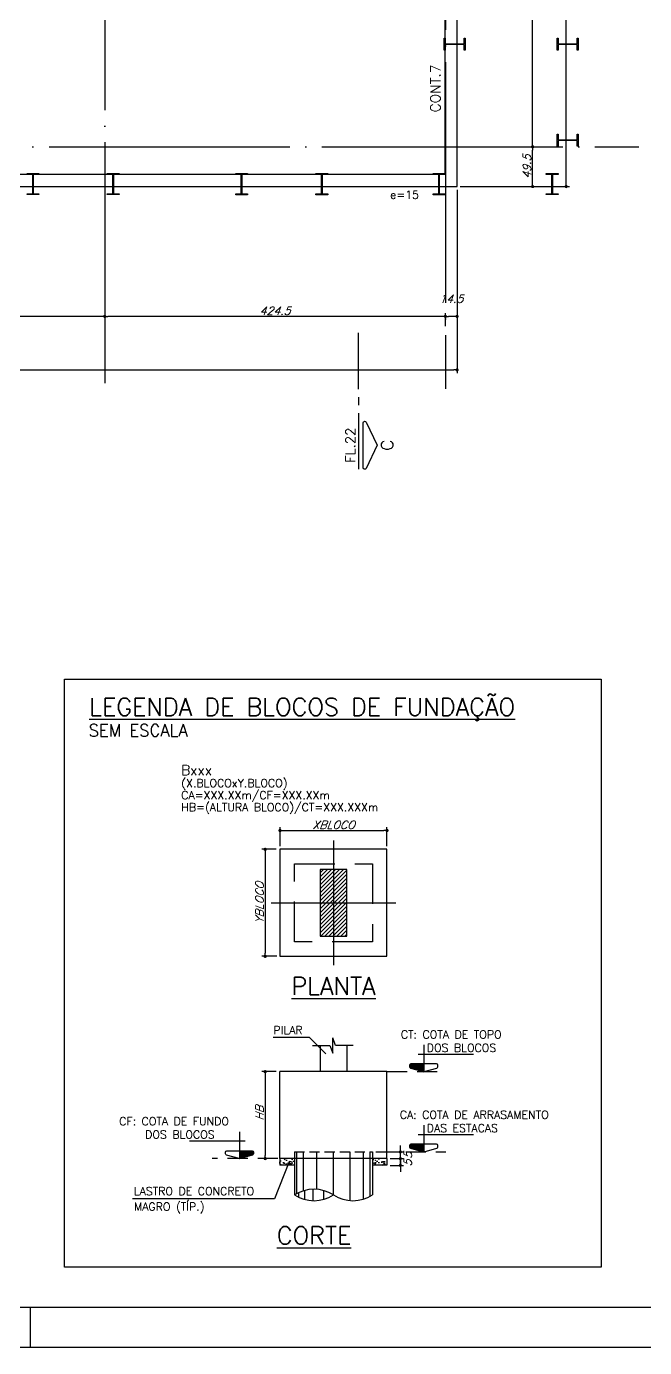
# Model space of a CAD drawing. Header units: millimetres. Extents: x -4137 to 5508, y -2380 to 3650.
# Drawn here: x 2728 to 3498, y -2380 to -735 of the extents above; entities that cross this region are included whole.
import ezdxf
from ezdxf.enums import TextEntityAlignment as Align

# ---------------------------------------------------------------- set-up
doc = ezdxf.new("R2010")
doc.units = ezdxf.units.MM
doc.header["$LTSCALE"] = 50
for name, pattern in [('ACAD_ISO04W100', [30, 24, -3, 0, -3]), ('DASHED', [0.75, 0.5, -0.25]), ('EIXO', [6.8, 6, -0.4, 0, -0.4])]:
    doc.linetypes.add(name, pattern=pattern)
for name, color, linetype in [('2', 170, 'Continuous'), ('F-AUX', 2, 'Continuous'), ('F-AUX-RED', 1, 'Continuous'), ('F-AUX-YELLOW', 2, 'Continuous'), ('F-BLOCOS', 3, 'Continuous'), ('F-BLOCOS-NOME', 3, 'Continuous'), ('F-CORTE-INDICAÇÃO', 4, 'Continuous'), ('F-COTAS', 106, 'Continuous'), ('F-EIXO', 12, 'EIXO'), ('F-HACHURA', 1, 'Continuous'), ('F-MARGEM', 1, 'Continuous'), ('F-PARC-DIM', 2, 'Continuous'), ('F-PARC-NOME', 4, 'Continuous'), ('F-PILARES-DIM', 172, 'Continuous'), ('F-PILARES-HACH', 174, 'Continuous'), ('F-PM_EST', 1, 'Continuous'), ('F-SOLIDO', 71, 'Continuous'), ('F-TEXTO', 6, 'Continuous'), ('F-TEXTO-GREEN', 3, 'Continuous'), ('F-TEXTO-YELLOW', 2, 'Continuous'), ('F-TUBULÕES', 4, 'Continuous'), ('F-VIGAS', 3, 'Continuous'), ('F-VISTA', 2, 'Continuous')]:
    doc.layers.add(name, color=color, linetype=linetype)
doc.layers.add('A-DETL-MBND', color=5, linetype='Continuous', lineweight=9)
doc.styles.add('CP-TEXT-INCL', font='simplex.shx', dxfattribs={"oblique": 20})
doc.styles.add('MCP', font='simplex.shx')
doc.styles.add('ROMANS', font='simplex.shx')
doc.dimstyles.new('CP-COTAS-50', dxfattribs={"dimscale": 0.8, "dimtxt": 12.5, "dimasz": 5, "dimexe": 5, "dimexo": 5, "dimgap": 2.5, "dimtad": 1, "dimdec": 1, "dimdsep": 46, "dimtxsty": 'CP-TEXT-INCL', "dimblk1": 'DOT', "dimblk2": 'DOT', "dimsah": 1, "dimcen": 9, "dimclrd": 256, "dimclre": 256, "dimclrt": 256, "dimadec": 0, "dimazin": 0, "dimtfac": 1, "dimtdec": 1, "dimtmove": 2, "dimatfit": 3, "dimldrblk": 'DOT', "dimfxl": 0, "dimtolj": 1, "dimarcsym": 0})
pattern_1 = [(50, (605.101, -161.667), (10.12137, -0.885505), [1.058333, -11.641667]), (355, (605.101, -161.667), (-1.957935, 10.614258), [0.846667, -9.313333]), (100.451, (605.944, -161.741), (8.163472, 9.728705), [0.899444, -9.89389]), (46.1842, (605.101, -158.845), (15.059947, -2.335685), [1.5875, -17.4625]), (96.6356, (606.356, -159.04), (13.189124, 13.745864), [1.34917, -14.84083]), (351.184, (605.101, -158.845), (13.189145, 13.74584), [1.27, -13.97]), (21, (606.512, -159.551), (8.423049, -5.681418), [1.058333, -11.641667]), (326, (606.512, -159.551), (3.433446, 10.232665), [0.846667, -9.313333]), (71.4514, (607.214, -160.024), (11.856472, 4.55127), [0.899444, -9.89389]), (37.5, (605.101, -161.6674), (0.171589, 4.697502), [0, -9.200444, 0, -9.454444, 0, -9.348611]), (7.5, (605.101, -161.6674), (3.7122035, 5.5655875), [0, -5.390444, 0, -8.988778, 0, -3.563056]), (327.5, (601.9542, -161.6674), (7.532811, -0.3182636), [0, -3.527778, 0, -11.006667, 0, -14.605]), (317.5, (600.543, -161.6674), (8.229399, 1.412583), [0, -4.586111, 0, -7.309556, 0, -10.371667])]

# ---------------------------------------------------------------- blocks, each defined once
blk = doc.blocks.new('A0-4L_900')
at = {"layer": 'F-MARGEM', "color": 2}
blk.add_line((137.4, 1), (137.4, 0), dxfattribs=at)
blk.add_lwpolyline([(0, 0), (0, 90), (192.9, 90), (192.9, 0)], close=True, dxfattribs=at)
at = {"layer": 'F-MARGEM', "color": 7}
blk.add_lwpolyline([(2.5, 89), (191.9, 89), (191.9, 1), (2.5, 1)], close=True, dxfattribs=at)
blk = doc.blocks.new('*U10')
at = {"layer": 'F-CORTE-INDICAÇÃO'}
for p, q in [((-100, 0), (-170, 0)), ((-80, 0), (-90, 0)), ((-70, 0), (0, 0))]:
    blk.add_line(p, q, dxfattribs=at)
blk.add_lwpolyline([(-112, 6, 0.802585), (-111.2, 9.8), (-140, 23.3), (-168.8, 9.8, 0.802585), (-168, 6)], format="xyb", close=True, dxfattribs=at)
at = {"layer": 'F-CORTE-INDICAÇÃO', "style": 'ROMANS'}
blk.add_attdef('CORTE', text='', height=15, dxfattribs=at).set_placement((-140, 35.8), align=Align.MIDDLE_CENTER)
at = {"layer": 'F-CORTE-INDICAÇÃO', "color": 2, "style": 'ROMANS'}
blk.add_attdef('FOLHA', text='', height=12, dxfattribs=at).set_placement((-140, -10), align=Align.MIDDLE_CENTER)
blk = doc.blocks.new('*U28')
at = {"layer": 'F-EIXO'}
blk.add_line((0, 0), (0, -3027.9), dxfattribs=at)
at = {"layer": 'F-TEXTO', "style": 'ROMANS'}
blk.add_attdef('EIXO', text='', height=17.5, rotation=360, dxfattribs=at).set_placement((0, 28.2), align=Align.MIDDLE_CENTER)
blk = doc.blocks.new('*U4')
at = {"layer": 'F-EIXO'}
blk.add_line((0, 0), (7197, 0), dxfattribs=at)
at = {"layer": 'F-TEXTO', "style": 'ROMANS'}
blk.add_attdef('EIXO', text='', height=17.5, dxfattribs=at).set_placement((-28.2072, 0), align=Align.MIDDLE_CENTER)
blk = doc.blocks.new('*U31')
at = {"layer": 'F-EIXO'}
blk.add_line((0, 0), (0, -3127.9), dxfattribs=at)
at = {"layer": 'F-TEXTO', "style": 'ROMANS'}
blk.add_attdef('EIXO', text='', height=17.5, rotation=360, dxfattribs=at).set_placement((0, 28.2), align=Align.MIDDLE_CENTER)
blk = doc.blocks.new('A$C10EB3C7A')
at = {"layer": 'F-EIXO', "linetype": 'Continuous'}
for name, p in [('*U31', (3250, 1941.4)), ('*U28', (2825.5, 1841.4)), ('*U4', (-3705.8, -885))]:
    blk.add_blockref(name, p, dxfattribs=at)
blk = doc.blocks.new('_DOT')
at = {"color": 0, "linetype": 'ByBlock'}
blk.add_line((-0.5, 0), (-1, 0), dxfattribs=at)
at = {"color": 0, "linetype": 'ByBlock', "const_width": 0.5}
blk.add_lwpolyline([(-0.25, 0, 1), (0.25, 0, 1)], format="xyb", close=True, dxfattribs=at)
blk = doc.blocks.new('*D34')
at = {"layer": 'DEFPOINTS', "color": 0, "linetype": 'Continuous', "transparency": 16777216}
for p in [(-3540, -934.5), (3264.5, -934.5), (3264.5, -1162.9)]:
    blk.add_point(p, dxfattribs=at)
at = {"layer": 'F-COTAS', "linetype": 'Continuous', "lineweight": -2, "transparency": 16777216}
for p, q in [((-3540, -938.5), (-3540, -1166.9)), ((3264.5, -938.5), (3264.5, -1166.9)), ((-3536, -1162.9), (3260.5, -1162.9))]:
    blk.add_line(p, q, dxfattribs=at)
at = {"layer": 'F-COTAS', "linetype": 'Continuous', "lineweight": -2, "transparency": 16777216, "xscale": 4, "yscale": 4, "zscale": 4, "rotation": 180}
blk.add_blockref('_DOT', (-3540, -1162.9), dxfattribs=at)
at = {"layer": 'F-COTAS', "linetype": 'Continuous', "lineweight": -2, "transparency": 16777216, "xscale": 4, "yscale": 4, "zscale": 4}
blk.add_blockref('_DOT', (3264.5, -1162.9), dxfattribs=at)
at = {"layer": 'F-COTAS', "linetype": 'Continuous', "transparency": 16777216, "insert": (-137.8, -1155.9), "char_height": 10, "attachment_point": 5, "style": 'CP-TEXT-INCL'}
blk.add_mtext('\\A1;6804.5', dxfattribs=at)
blk = doc.blocks.new('*D35')
at = {"layer": 'DEFPOINTS', "color": 0, "linetype": 'Continuous', "transparency": 16777216}
for p in [(3264.5, -934.5), (3250, -1096.2), (3250, -1112.5)]:
    blk.add_point(p, dxfattribs=at)
at = {"layer": 'F-COTAS', "linetype": 'Continuous', "lineweight": -2, "transparency": 16777216}
for p, q in [((3264.5, -938.5), (3264.5, -1100.2)), ((3250, -1108.5), (3250, -1092.2)), ((3260.5, -1096.2), (3254, -1096.2))]:
    blk.add_line(p, q, dxfattribs=at)
at = {"layer": 'F-COTAS', "linetype": 'Continuous', "lineweight": -2, "transparency": 16777216, "xscale": 4, "yscale": 4, "zscale": 4, "rotation": 180}
blk.add_blockref('_DOT', (3250, -1096.2), dxfattribs=at)
at = {"layer": 'F-COTAS', "linetype": 'Continuous', "lineweight": -2, "transparency": 16777216, "xscale": 4, "yscale": 4, "zscale": 4}
blk.add_blockref('_DOT', (3264.5, -1096.2), dxfattribs=at)
at = {"layer": 'F-COTAS', "linetype": 'Continuous', "transparency": 16777216, "insert": (3257.2, -1074.2), "char_height": 10, "attachment_point": 5, "style": 'CP-TEXT-INCL'}
blk.add_mtext('\\A1;14.5', dxfattribs=at)
blk = doc.blocks.new('*D36')
at = {"layer": 'DEFPOINTS', "color": 0, "linetype": 'Continuous', "transparency": 16777216}
for p in [(2825.5, -1096.2), (2825.5, -1096.2), (3250, -1112.5)]:
    blk.add_point(p, dxfattribs=at)
at = {"layer": 'F-COTAS', "linetype": 'Continuous', "lineweight": -2, "transparency": 16777216}
for p, q in [((3246, -1096.2), (2829.5, -1096.2)), ((3250, -1108.5), (3250, -1092.2))]:
    blk.add_line(p, q, dxfattribs=at)
at = {"layer": 'F-COTAS', "linetype": 'Continuous', "lineweight": -2, "transparency": 16777216, "xscale": 4, "yscale": 4, "zscale": 4, "rotation": 180}
blk.add_blockref('_DOT', (2825.5, -1096.2), dxfattribs=at)
at = {"layer": 'F-COTAS', "linetype": 'Continuous', "lineweight": -2, "transparency": 16777216, "xscale": 4, "yscale": 4, "zscale": 4}
blk.add_blockref('_DOT', (3250, -1096.2), dxfattribs=at)
at = {"layer": 'F-COTAS', "linetype": 'Continuous', "transparency": 16777216, "insert": (3037.7, -1089.2), "char_height": 10, "attachment_point": 5, "style": 'CP-TEXT-INCL'}
blk.add_mtext('\\A1;424.5', dxfattribs=at)
blk = doc.blocks.new('*D37')
at = {"layer": 'DEFPOINTS', "color": 0, "linetype": 'Continuous', "transparency": 16777216}
for p in [(2245.5, -1096.2), (2825.5, -1096.2), (2245.5, -1107.8)]:
    blk.add_point(p, dxfattribs=at)
at = {"layer": 'F-COTAS', "linetype": 'Continuous', "lineweight": -2, "transparency": 16777216}
for p, q in [((2245.5, -1103.8), (2245.5, -1092.2)), ((2821.5, -1096.2), (2249.5, -1096.2))]:
    blk.add_line(p, q, dxfattribs=at)
at = {"layer": 'F-COTAS', "linetype": 'Continuous', "lineweight": -2, "transparency": 16777216, "xscale": 4, "yscale": 4, "zscale": 4, "rotation": 180}
blk.add_blockref('_DOT', (2245.5, -1096.2), dxfattribs=at)
at = {"layer": 'F-COTAS', "linetype": 'Continuous', "lineweight": -2, "transparency": 16777216, "xscale": 4, "yscale": 4, "zscale": 4}
blk.add_blockref('_DOT', (2825.5, -1096.2), dxfattribs=at)
at = {"layer": 'F-COTAS', "linetype": 'Continuous', "transparency": 16777216, "insert": (2535.5, -1089.2), "char_height": 10, "attachment_point": 5, "style": 'CP-TEXT-INCL'}
blk.add_mtext('\\A1;580', dxfattribs=at)
blk = doc.blocks.new('*D57')
at = {"layer": 'DEFPOINTS', "color": 0, "linetype": 'Continuous', "transparency": 16777216}
for p in [(3284.5, 1699.5), (3400.5, 1699.5), (3264.5, -934.5)]:
    blk.add_point(p, dxfattribs=at)
at = {"layer": 'F-COTAS', "linetype": 'Continuous', "lineweight": -2, "transparency": 16777216}
for p, q in [((3288.5, 1699.5), (3404.5, 1699.5)), ((3400.5, -930.5), (3400.5, 1695.5)), ((3268.5, -934.5), (3404.5, -934.5))]:
    blk.add_line(p, q, dxfattribs=at)
at = {"layer": 'F-COTAS', "linetype": 'Continuous', "lineweight": -2, "transparency": 16777216, "xscale": 4, "yscale": 4, "zscale": 4}
for p, rotation in [((3400.5, 1699.5), 90), ((3400.5, -934.5), 270)]:
    blk.add_blockref('_DOT', p, dxfattribs=dict(at, rotation=rotation))
at = {"layer": 'F-COTAS', "linetype": 'Continuous', "transparency": 16777216, "insert": (3393.5, 382.5), "char_height": 10, "attachment_point": 5, "rotation": 90, "style": 'CP-TEXT-INCL'}
blk.add_mtext('\\A1;2634', dxfattribs=at)
blk = doc.blocks.new('*D58')
at = {"layer": 'DEFPOINTS', "color": 0, "linetype": 'Continuous', "transparency": 16777216}
for p in [(3353, -885), (3358.7, -885), (3264.5, -934.5)]:
    blk.add_point(p, dxfattribs=at)
at = {"layer": 'F-COTAS', "linetype": 'Continuous', "lineweight": -2, "transparency": 16777216}
for p, q in [((3357, -885), (3362.7, -885)), ((3358.7, -930.5), (3358.7, -889)), ((3268.5, -934.5), (3362.7, -934.5))]:
    blk.add_line(p, q, dxfattribs=at)
at = {"layer": 'F-COTAS', "linetype": 'Continuous', "lineweight": -2, "transparency": 16777216, "xscale": 4, "yscale": 4, "zscale": 4}
for p, rotation in [((3358.7, -885), 90), ((3358.7, -934.5), 270)]:
    blk.add_blockref('_DOT', p, dxfattribs=dict(at, rotation=rotation))
at = {"layer": 'F-COTAS', "linetype": 'Continuous', "transparency": 16777216, "insert": (3351.7, -909.8), "char_height": 10, "attachment_point": 5, "rotation": 90, "style": 'CP-TEXT-INCL'}
blk.add_mtext('\\A1;49.5', dxfattribs=at)
blk = doc.blocks.new('*D59')
at = {"layer": 'DEFPOINTS', "color": 0, "linetype": 'Continuous', "transparency": 16777216}
for p in [(3358.7, -484.5), (3358.7, -484.5), (3353, -885)]:
    blk.add_point(p, dxfattribs=at)
at = {"layer": 'F-COTAS', "linetype": 'Continuous', "lineweight": -2, "transparency": 16777216}
for p, q in [((3358.7, -881), (3358.7, -488.5)), ((3357, -885), (3362.7, -885))]:
    blk.add_line(p, q, dxfattribs=at)
at = {"layer": 'F-COTAS', "linetype": 'Continuous', "lineweight": -2, "transparency": 16777216, "xscale": 4, "yscale": 4, "zscale": 4}
for p, rotation in [((3358.7, -484.5), 90), ((3358.7, -885), 270)]:
    blk.add_blockref('_DOT', p, dxfattribs=dict(at, rotation=rotation))
at = {"layer": 'F-COTAS', "linetype": 'Continuous', "transparency": 16777216, "insert": (3351.7, -684.8), "char_height": 10, "attachment_point": 5, "rotation": 90, "style": 'CP-TEXT-INCL'}
blk.add_mtext('\\A1;400.5', dxfattribs=at)
blk = doc.blocks.new('*D116')
at = {"layer": 'DEFPOINTS', "color": 0, "transparency": 16777216}
for p in [(3177.2, -2145.1), (3177.2, -2153.5), (3193.9, -2145.1)]:
    blk.add_point(p, dxfattribs=at)
at = {"layer": 'F-COTAS', "lineweight": -2, "transparency": 16777216}
for p, q in [((3193.9, -2141.1), (3193.9, -2137.1)), ((3181.2, -2145.1), (3197.9, -2145.1)), ((3181.2, -2153.5), (3197.9, -2153.5)), ((3193.9, -2153.5), (3193.9, -2145.1)), ((3193.9, -2157.5), (3193.9, -2161.5))]:
    blk.add_line(p, q, dxfattribs=at)
at = {"layer": 'F-COTAS', "lineweight": -2, "transparency": 16777216, "xscale": 4, "yscale": 4, "zscale": 4}
for p, rotation in [((3193.9, -2145.1), 270), ((3193.9, -2153.5), 90)]:
    blk.add_blockref('_DOT', p, dxfattribs=dict(at, rotation=rotation))
at = {"layer": 'F-COTAS', "transparency": 16777216, "insert": (3203, -2150.6), "char_height": 10, "attachment_point": 5, "rotation": 90, "style": 'CP-TEXT-INCL'}
blk.add_mtext('\\A1;5', dxfattribs=at)
blk = doc.blocks.new('*D117')
at = {"layer": 'DEFPOINTS', "color": 0, "transparency": 16777216}
for p in [(3177.2, -2136.8), (3193.9, -2136.8), (3177.2, -2145.1)]:
    blk.add_point(p, dxfattribs=at)
at = {"layer": 'F-COTAS', "lineweight": -2, "transparency": 16777216}
for p, q in [((3181.2, -2136.8), (3197.9, -2136.8)), ((3193.9, -2132.8), (3193.9, -2128.8)), ((3193.9, -2145.1), (3193.9, -2136.8)), ((3181.2, -2145.1), (3197.9, -2145.1)), ((3193.9, -2149.1), (3193.9, -2153.1))]:
    blk.add_line(p, q, dxfattribs=at)
at = {"layer": 'F-COTAS', "lineweight": -2, "transparency": 16777216, "xscale": 4, "yscale": 4, "zscale": 4}
for p, rotation in [((3193.9, -2136.8), 270), ((3193.9, -2145.1), 90)]:
    blk.add_blockref('_DOT', p, dxfattribs=dict(at, rotation=rotation))
at = {"layer": 'F-COTAS', "transparency": 16777216, "insert": (3203.3, -2141.1), "char_height": 10, "attachment_point": 5, "rotation": 90, "style": 'CP-TEXT-INCL'}
blk.add_mtext('\\A1;5', dxfattribs=at)
blk = doc.blocks.new('*D118')
at = {"layer": 'DEFPOINTS', "color": 0, "transparency": 16777216}
for p in [(3043.3, -1759.9), (3025.4, -1893.2), (3043.9, -1893.2)]:
    blk.add_point(p, dxfattribs=at)
at = {"layer": 'F-COTAS', "lineweight": -2, "transparency": 16777216}
for p, q in [((3039.3, -1759.9), (3021.4, -1759.9)), ((3025.4, -1763.9), (3025.4, -1889.2)), ((3039.9, -1893.2), (3021.4, -1893.2))]:
    blk.add_line(p, q, dxfattribs=at)
at = {"layer": 'F-COTAS', "lineweight": -2, "transparency": 16777216, "xscale": 4, "yscale": 4, "zscale": 4}
for p, rotation in [((3025.4, -1759.9), 90), ((3025.4, -1893.2), 270)]:
    blk.add_blockref('_DOT', p, dxfattribs=dict(at, rotation=rotation))
blk = doc.blocks.new('*D119')
at = {"layer": 'DEFPOINTS', "color": 0, "transparency": 16777216}
for p in [(3177.2, -1736.5), (3043.9, -1759.9), (3177.2, -1759.9)]:
    blk.add_point(p, dxfattribs=at)
at = {"layer": 'F-COTAS', "lineweight": -2, "transparency": 16777216}
for p, q in [((3043.9, -1755.9), (3043.9, -1732.5)), ((3047.9, -1736.5), (3173.2, -1736.5)), ((3177.2, -1755.9), (3177.2, -1732.5))]:
    blk.add_line(p, q, dxfattribs=at)
at = {"layer": 'F-COTAS', "lineweight": -2, "transparency": 16777216, "xscale": 4, "yscale": 4, "zscale": 4, "rotation": 180}
blk.add_blockref('_DOT', (3043.9, -1736.5), dxfattribs=at)
at = {"layer": 'F-COTAS', "lineweight": -2, "transparency": 16777216, "xscale": 4, "yscale": 4, "zscale": 4}
blk.add_blockref('_DOT', (3177.2, -1736.5), dxfattribs=at)
blk = doc.blocks.new('*D120')
at = {"layer": 'DEFPOINTS', "color": 0, "transparency": 16777216}
for p in [(3043.3, -2036.8), (3025.4, -2145.1), (3043.9, -2145.1)]:
    blk.add_point(p, dxfattribs=at)
at = {"layer": 'F-COTAS', "lineweight": -2, "transparency": 16777216}
for p, q in [((3039.3, -2036.8), (3021.4, -2036.8)), ((3025.4, -2040.8), (3025.4, -2141.1)), ((3039.9, -2145.1), (3021.4, -2145.1))]:
    blk.add_line(p, q, dxfattribs=at)
at = {"layer": 'F-COTAS', "lineweight": -2, "transparency": 16777216, "xscale": 4, "yscale": 4, "zscale": 4}
for p, rotation in [((3025.4, -2036.8), 90), ((3025.4, -2145.1), 270)]:
    blk.add_blockref('_DOT', p, dxfattribs=dict(at, rotation=rotation))
blk = doc.blocks.new('Pilares W Gerdau - W250X38_5-1216230-Térreo')
at = {"layer": 'F-PM_EST'}
for p, q in [((-7.35, 11.98), (-7.35, 13.1)), ((-7.35, 13.1), (7.35, 13.1)), ((-7.35, 13.1), (7.35, 13.1)), ((-7.35, 11.98), (-7.35, 13.1)), ((-0.33, 11.98), (-7.35, 11.98)), ((-0.33, 11.98), (-7.35, 11.98)), ((-0.33, -11.98), (-0.33, 11.98)), ((-0.33, -11.98), (-0.33, 11.98)), ((7.35, 11.98), (0.33, 11.98)), ((0.33, 11.98), (0.33, -11.98)), ((0.33, 11.98), (0.33, -11.98)), ((7.35, 11.98), (0.33, 11.98)), ((7.35, 13.1), (7.35, 11.98)), ((7.35, 13.1), (7.35, 11.98)), ((-7.35, -13.1), (-7.35, -11.98)), ((-7.35, -11.98), (-0.33, -11.98)), ((-7.35, -11.98), (-0.33, -11.98)), ((-7.35, -13.1), (-7.35, -11.98)), ((7.35, -13.1), (-7.35, -13.1)), ((7.35, -13.1), (-7.35, -13.1)), ((0.33, -11.98), (7.35, -11.98)), ((0.33, -11.98), (7.35, -11.98)), ((7.35, -11.98), (7.35, -13.1)), ((7.35, -11.98), (7.35, -13.1))]:
    blk.add_line(p, q, dxfattribs=at)
blk = doc.blocks.new('Pilares W Gerdau - W250X38_5-601070-Térreo')
at = {"layer": 'F-PM_EST'}
for p, q in [((-7.35, 11.98), (-7.35, 13.1)), ((-7.35, 13.1), (7.35, 13.1)), ((-7.35, 13.1), (7.35, 13.1)), ((-7.35, 11.98), (-7.35, 13.1)), ((-0.33, 11.98), (-7.35, 11.98)), ((-0.33, 11.98), (-7.35, 11.98)), ((-0.33, -11.98), (-0.33, 11.98)), ((-0.33, -11.98), (-0.33, 11.98)), ((7.35, 11.98), (0.33, 11.98)), ((0.33, 11.98), (0.33, -11.98)), ((0.33, 11.98), (0.33, -11.98)), ((7.35, 11.98), (0.33, 11.98)), ((7.35, 13.1), (7.35, 11.98)), ((7.35, 13.1), (7.35, 11.98)), ((-7.35, -13.1), (-7.35, -11.98)), ((-7.35, -11.98), (-0.33, -11.98)), ((-7.35, -11.98), (-0.33, -11.98)), ((-7.35, -13.1), (-7.35, -11.98)), ((7.35, -13.1), (-7.35, -13.1)), ((7.35, -13.1), (-7.35, -13.1)), ((0.33, -11.98), (7.35, -11.98)), ((0.33, -11.98), (7.35, -11.98)), ((7.35, -11.98), (7.35, -13.1)), ((7.35, -11.98), (7.35, -13.1))]:
    blk.add_line(p, q, dxfattribs=at)
blk = doc.blocks.new('Pilares W Gerdau - W250X38_5-1227329-Térreo')
at = {"layer": 'F-PM_EST'}
for p, q in [((-7.35, 11.98), (-7.35, 13.1)), ((-7.35, 13.1), (7.35, 13.1)), ((-7.35, 13.1), (7.35, 13.1)), ((-7.35, 11.98), (-7.35, 13.1)), ((-0.33, 11.98), (-7.35, 11.98)), ((-0.33, 11.98), (-7.35, 11.98)), ((-0.33, -11.98), (-0.33, 11.98)), ((-0.33, -11.98), (-0.33, 11.98)), ((7.35, 11.98), (0.33, 11.98)), ((0.33, 11.98), (0.33, -11.98)), ((0.33, 11.98), (0.33, -11.98)), ((7.35, 11.98), (0.33, 11.98)), ((7.35, 13.1), (7.35, 11.98)), ((7.35, 13.1), (7.35, 11.98)), ((-7.35, -13.1), (-7.35, -11.98)), ((-7.35, -11.98), (-0.33, -11.98)), ((-7.35, -11.98), (-0.33, -11.98)), ((-7.35, -13.1), (-7.35, -11.98)), ((7.35, -13.1), (-7.35, -13.1)), ((7.35, -13.1), (-7.35, -13.1)), ((0.33, -11.98), (7.35, -11.98)), ((0.33, -11.98), (7.35, -11.98)), ((7.35, -11.98), (7.35, -13.1)), ((7.35, -11.98), (7.35, -13.1))]:
    blk.add_line(p, q, dxfattribs=at)
blk = doc.blocks.new('A$C1CCB5D26')
at = {"layer": 'A-DETL-MBND'}
for name, p, rotation in [('Pilares W Gerdau - W250X38_5-1227329-Térreo', (3261.5, -757.2), 90.0000000000001), ('Pilares W Gerdau - W250X38_5-1216230-Térreo', (3402.4, -757.2), 90.0000000000001), ('Pilares W Gerdau - W250X38_5-1216230-Térreo', (3402.4, -876.8), 90.0000000000001), ('Pilares W Gerdau - W250X38_5-601070-Térreo', (3383.1, -931.4), 180)]:
    blk.add_blockref(name, p, dxfattribs=dict(at, rotation=rotation))
for p in [(2736, -931.4), (2836, -931.4), (2996, -931.5), (3096, -931.5), (3242.1, -931.5)]:
    blk.add_blockref('Pilares W Gerdau - W250X38_5-601070-Térreo', p, dxfattribs=at)

msp = doc.modelspace()

# ---------------------------------------------------------------- hatches: boundary and pattern name
at = {"layer": 'F-HACHURA'}
h = msp.add_hatch(dxfattribs=at)
h.set_pattern_fill('AR-CONC', color=256, scale=0.055556, style=0)
h.set_pattern_definition(pattern_1)
h.paths.add_polyline_path([(3062.008, -2153.474), (3062.008, -2145.141), (3043.87, -2145.141), (3043.87, -2153.474)])
h = msp.add_hatch(dxfattribs=at)
h.set_pattern_fill('AR-CONC', color=256, scale=0.055556, style=0)
h.set_pattern_definition(pattern_1)
h.paths.add_polyline_path([(3177.204, -2153.474), (3177.204, -2145.141), (3159.065, -2145.141), (3159.065, -2153.474)])
at = {"layer": 'F-PILARES-HACH'}
h = msp.add_hatch(dxfattribs=at)
h.set_pattern_fill('ANSI31', color=256, scale=1.111111, style=0)
h.set_pattern_definition([(45, (-2699.8033, 3023.9192), (-2.4945156, 2.4945156), [])])
h.paths.add_polyline_path([(3093.869, -1868.194), (3127.203, -1868.194), (3127.203, -1784.861), (3093.869, -1784.861)])
at = {"layer": 'F-SOLIDO'}
for points in [[(3207.13, -2026.951, 0.41421356), (3205.463, -2028.618), (3205.463, -2030.711, 0.33120617), (3206.651, -2032.307), (3222.484, -2036.807, 0.07299342), (3222.963, -2036.878), (3222.963, -2026.951)], [(3009.283, -2135.284, -0.41421356), (3010.949, -2136.951), (3010.949, -2139.044, -0.33120617), (3009.762, -2140.641), (2993.928, -2145.141, -0.07299342), (2993.449, -2145.211), (2993.449, -2135.284)], [(3207.13, -2126.951, 0.41421356), (3205.463, -2128.618), (3205.463, -2130.711, 0.33120617), (3206.651, -2132.307), (3222.484, -2136.807, 0.07299342), (3222.963, -2136.878), (3222.963, -2126.951)]]:
    msp.add_hatch(color=256, dxfattribs=at).paths.add_polyline_path(points)

# ---------------------------------------------------------------- linework, layer by layer
at = {"layer": '2'}
msp.add_lwpolyline([(3093.869, -1868.194), (3127.203, -1868.194), (3127.203, -1784.861), (3093.869, -1784.861), (3093.869, -1868.194)], dxfattribs=at)
at = {"layer": 'F-AUX', "color": 252, "linetype": 'DASHED', "ltscale": 0.5}
for p, q in [((3064.728, -2145.141), (3064.728, -2136.807)), ((3073.062, -2145.141), (3073.062, -2136.807)), ((3089.728, -2145.141), (3089.728, -2136.807)), ((3110.537, -2145.141), (3110.537, -2136.807)), ((3131.395, -2145.141), (3131.395, -2136.807)), ((3148.062, -2145.141), (3148.062, -2136.807)), ((3156.395, -2145.141), (3156.395, -2136.807))]:
    msp.add_line(p, q, dxfattribs=at)
at = {"layer": 'F-AUX', "color": 252, "linetype": 'ByBlock'}
for p, q in [((3064.728, -2188.83), (3064.728, -2145.141)), ((3073.062, -2185.334), (3073.062, -2145.141)), ((3089.728, -2183.488), (3089.728, -2145.141)), ((3110.562, -2190.432), (3110.562, -2145.141)), ((3131.395, -2197.379), (3131.395, -2145.141)), ((3148.062, -2195.519), (3148.062, -2145.141)), ((3156.395, -2192.009), (3156.395, -2145.141)), ((3067.14, -2193.252), (3067.14, -2187.613)), ((3074.666, -2195.989), (3074.666, -2184.876)), ((3085.106, -2197.519), (3085.106, -2183.359)), ((3098.647, -2195.434), (3098.647, -2185.49))]:
    msp.add_line(p, q, dxfattribs=at)
at = {"layer": 'F-AUX', "color": 1}
msp.add_lwpolyline([(2775.396, -1547.814), (3444.135, -1547.814), (3444.135, -2280.469), (2775.396, -2280.469)], close=True, dxfattribs=at)
at = {"layer": 'F-AUX-RED'}
for p, q in [((3084.252, -2004.092), (3106.127, -2004.092)), ((3106.127, -2004.092), (3109.589, -2013.604)), ((3109.589, -2013.604), (3109.589, -1994.58)), ((3113.051, -2004.092), (3109.589, -1994.58)), ((3135.045, -2004.092), (3113.051, -2004.092)), ((3054.839, -2149.782), (3036.969, -2195.29)), ((3043.87, -2145.141), (3043.87, -2153.474)), ((3062.008, -2153.474), (3043.87, -2153.474)), ((3177.204, -2153.474), (3159.065, -2153.474)), ((3177.204, -2145.141), (3177.204, -2153.474)), ((3036.969, -2195.29), (2859.947, -2195.29))]:
    msp.add_line(p, q, dxfattribs=at)
at = {"layer": 'F-AUX-RED', "linetype": 'DASHED'}
for p, q in [((3177.204, -2036.807), (3250.475, -2036.807)), ((3163.232, -2136.807), (3250.475, -2136.807)), ((3041.092, -2145.141), (2959.447, -2145.141))]:
    msp.add_line(p, q, dxfattribs=at)
at = {"layer": 'F-AUX-RED'}
msp.add_lwpolyline([(3100.949, -2014.749), (3080.546, -1994.346), (3035.241, -1994.346)], dxfattribs=at)
at = {"layer": 'F-AUX-YELLOW'}
for p, q in [((3222.963, -2003.451), (3222.963, -2036.878)), ((3215.963, -2015.171), (3285.155, -2015.171)), ((3222.963, -2103.451), (3222.963, -2136.878)), ((2993.449, -2111.785), (2993.449, -2145.211)), ((3215.963, -2115.171), (3285.155, -2115.171)), ((3000.449, -2123.505), (2931.258, -2123.505))]:
    msp.add_line(p, q, dxfattribs=at)
for points in [[(3222.484, -2036.807, 0.14676884), (3223.442, -2036.807), (3239.275, -2032.307, 0.33120617), (3240.463, -2030.711), (3240.463, -2028.618, 0.41421356), (3238.796, -2026.951), (3207.13, -2026.951, 0.41421356), (3205.463, -2028.618), (3205.463, -2030.711, 0.33120617), (3206.651, -2032.307), (3222.484, -2036.807, 0.14676884), (3223.442, -2036.807)], [(2993.928, -2145.141, -0.14676884), (2992.97, -2145.141), (2977.137, -2140.641, -0.33120617), (2975.949, -2139.044), (2975.949, -2136.951, -0.41421356), (2977.616, -2135.284), (3009.283, -2135.284, -0.41421356), (3010.949, -2136.951), (3010.949, -2139.044, -0.33120617), (3009.762, -2140.641), (2993.928, -2145.141, -0.14676884), (2992.97, -2145.141)], [(3222.484, -2136.807, 0.14676884), (3223.442, -2136.807), (3239.275, -2132.307, 0.33120617), (3240.463, -2130.711), (3240.463, -2128.618, 0.41421356), (3238.796, -2126.951), (3207.13, -2126.951, 0.41421356), (3205.463, -2128.618), (3205.463, -2130.711, 0.33120617), (3206.651, -2132.307), (3222.484, -2136.807, 0.14676884), (3223.442, -2136.807)]]:
    msp.add_lwpolyline(points, format="xyb", dxfattribs=at)
at = {"layer": 'F-BLOCOS'}
for p, q in [((3177.204, -2036.807), (3043.87, -2036.807)), ((3043.87, -2145.141), (3043.87, -2036.807)), ((3177.204, -2145.141), (3177.204, -2036.807)), ((3177.204, -2145.141), (3043.87, -2145.141))]:
    msp.add_line(p, q, dxfattribs=at)
msp.add_lwpolyline([(3043.87, -1893.194), (3177.204, -1893.194), (3177.204, -1759.861), (3043.87, -1759.861), (3043.87, -1893.194)], dxfattribs=at)
at = {"layer": 'F-EIXO', "ltscale": 1.5}
for p, q in [((3110.537, -1748.75), (3110.537, -1904.305)), ((3032.759, -1826.527), (3188.315, -1826.527))]:
    msp.add_line(p, q, dxfattribs=at)
at = {"layer": 'F-TUBULÕES', "color": 2, "linetype": 'DASHED', "ltscale": 2}
msp.add_lwpolyline([(3062.008, -1777.999), (3159.065, -1777.999), (3159.065, -1875.056), (3062.008, -1875.056)], close=True, dxfattribs=at)
at = {"layer": 'F-VIGAS'}
for points in [[(3249.5, -275.5), (3249.5, -919.5), (1780.632, -919.5), (1544.382, -949.5), (760.5, -949.5), (760.5, -479.5), (645.5, -479.5)], [(745.5, -658.902), (745.5, -964.5), (1545.33, -964.5), (1781.58, -934.5), (3264.5, -934.5), (3264.5, -275.5)]]:
    msp.add_lwpolyline(points, dxfattribs=at)
at = {"layer": 'F-VISTA'}
for p, q in [((3093.869, -2004.092), (3093.869, -2036.807)), ((3127.203, -2004.092), (3127.203, -2036.807)), ((3062.008, -2145.141), (3062.008, -2190.432)), ((3159.065, -2145.141), (3159.065, -2190.432))]:
    msp.add_line(p, q, dxfattribs=at)
at = {"layer": 'F-VISTA', "color": 1, "linetype": 'DASHED', "ltscale": 0.5}
for p, q in [((3062.008, -2136.807), (3159.065, -2136.807)), ((3062.008, -2136.807), (3062.008, -2145.141)), ((3159.065, -2136.807), (3159.065, -2145.141))]:
    msp.add_line(p, q, dxfattribs=at)
at = {"layer": 'F-VISTA'}
for centre, radius, start, end in [((3086.285, -2228.538), 45.182, 57.499332, 122.500668), ((3086.285, -2152.327), 45.182, 237.499332, 302.500668), ((3134.814, -2152.411), 45.097, 237.468018, 302.531982)]:
    msp.add_arc(centre, radius, start, end, dxfattribs=at)

# ---------------------------------------------------------------- block references
at = {"layer": 'F-CORTE-INDICAÇÃO', "linetype": 'Continuous'}
ref = msp.add_blockref('*U10', (3141.654, -1116.648), dxfattribs=dict(at, xscale=-1, rotation=270))
ref.add_attrib('FOLHA', 'FL.22', dxfattribs={"color": 2, "height": 12, "rotation": 90, "style": 'ROMANS'}).set_placement((3131.654, -1256.648), align=Align.MIDDLE_CENTER)
ref.add_attrib('CORTE', 'C', dxfattribs={"height": 15, "rotation": 90, "style": 'ROMANS'}).set_placement((3177.417, -1256.648), align=Align.MIDDLE_CENTER)
at = {"layer": 'F-COTAS', "linetype": 'ACAD_ISO04W100', "lineweight": 100}
msp.add_blockref('A$C1CCB5D26', (0, 0), dxfattribs=at)
at = {"layer": 'F-EIXO'}
msp.add_blockref('A$C10EB3C7A', (0, 0), dxfattribs=at)
at = {"layer": 'F-MARGEM', "linetype": 'Continuous', "xscale": 50, "yscale": 50, "zscale": 50}
msp.add_blockref('A0-4L_900', (-4137.496, -2380.469), dxfattribs=at)

# ---------------------------------------------------------------- texts
at = {"layer": 'F-BLOCOS-NOME', "linetype": 'Continuous', "style": 'MCP'}
msp.add_text('Bxxx', height=12.5, dxfattribs=at).set_placement((2920.824, -1667.477))
at = {"layer": 'F-COTAS', "insert": (3110.537, -1729.509), "char_height": 10, "attachment_point": 5, "style": 'CP-TEXT-INCL'}
msp.add_mtext('\\A1;XBLOCO', dxfattribs=at)
at = {"layer": 'F-COTAS', "char_height": 10, "attachment_point": 5, "rotation": 90, "style": 'CP-TEXT-INCL'}
for s, insert in [('\\A1;YBLOCO', (3018.436, -1826.527)), ('\\A1;HB', (3018.436, -2088.602))]:
    msp.add_mtext(s, dxfattribs=dict(at, insert=insert))
at = {"layer": 'F-PARC-DIM', "style": 'MCP'}
msp.add_text('e=15', height=10, dxfattribs=at).set_placement((3181.109, -949.742))
at = {"layer": 'F-PARC-NOME', "style": 'MCP'}
msp.add_text('CONT.7', height=12.5, rotation=90, dxfattribs=at).set_placement((3243.745, -842.087))
at = {"layer": 'F-PILARES-DIM', "color": 2, "linetype": 'Continuous', "style": 'MCP'}
for s, p in [('(X.BLOCOxY.BLOCO)', (2920.824, -1682.477)), ('CA=XXX.XXm/CF=XXX.XXm', (2920.824, -1697.477)), ('HB=(ALTURA BLOCO)/CT=XXX.XXXm', (2920.824, -1712.477))]:
    msp.add_text(s, height=10, dxfattribs=at).set_placement(p)
at = {"layer": 'F-TEXTO', "style": 'MCP'}
for s, p in [('%%ULEGENDA DE BLOCOS DE FUNDAÇÃO', (2806.156, -1593.506)), ('%%UPLANTA', (3058.161, -1941.176)), ('%%UCORTE', (3039.943, -2251.726))]:
    msp.add_text(s, height=21.875, dxfattribs=at).set_placement(p)
at = {"layer": 'F-TEXTO-GREEN', "color": 2, "style": 'MCP'}
for s, p in [('PILAR', (3035.715, -1990.183)), ('LASTRO DE CONCRETO', (2861.652, -2190.689)), ('MAGRO (TÍP.)', (2861.919, -2209.956))]:
    msp.add_text(s, height=10, dxfattribs=at).set_placement(p)
at = {"layer": 'F-TEXTO-GREEN', "style": 'MCP'}
for s, p in [('CT: COTA DE TOPO', (3194.513, -1995.552)), ('DOS BLOCOS', (3226.795, -2012.126)), ('CA: COTA DE ARRASAMENTO', (3193.211, -2095.552)), ('CF: COTA DE FUNDO', (2843.527, -2103.572)), ('DAS ESTACAS', (3226.795, -2112.126)), ('DOS BLOCOS', (2875.809, -2120.146))]:
    msp.add_text(s, height=10, dxfattribs=at).set_placement(p)
at = {"layer": 'F-TEXTO-YELLOW', "style": 'ROMANS'}
msp.add_text('SEM ESCALA', height=15, dxfattribs=at).set_placement((2805.351, -1619.217))

# ---------------------------------------------------------------- dimensions: what is measured, and where the dimension line sits
at = {"layer": 'F-COTAS', "linetype": 'Continuous'}
for base, p1, p2, picture, middle in [((3400.453, 1699.5), (3264.5, -934.5), (3284.5, 1699.5), '*D57', (3393.453, 382.5)), ((3358.66, -484.5), (3352.975, -885), (3358.66, -484.5), '*D59', (3351.66, -684.75)), ((3358.66, -885), (3264.5, -934.5), (3352.975, -885), '*D58', (3351.66, -909.75))]:
    dim = msp.add_linear_dim(base=base, p1=p1, p2=p2, angle=90, dimstyle='CP-COTAS-50', dxfattribs=at)
    dim.commit()
    dim.dimension.update_dxf_attribs({"geometry": picture, "text_midpoint": middle})
for base, p1, p2, picture, middle in [((3264.5, -1162.867), (-3540, -934.5), (3264.5, -934.5), '*D34', (-137.75, -1155.867)), ((3250, -1096.152), (3264.5, -934.5), (3250, -1112.526), '*D35', (3257.25, -1074.152)), ((2245.5, -1096.152), (2825.5, -1096.152), (2245.5, -1107.806), '*D37', (2535.5, -1089.152)), ((2825.5, -1096.152), (3250, -1112.526), (2825.5, -1096.152), '*D36', (3037.75, -1089.152))]:
    dim = msp.add_linear_dim(base=base, p1=p1, p2=p2, dimstyle='CP-COTAS-50', dxfattribs=at)
    dim.commit()
    dim.dimension.update_dxf_attribs({"geometry": picture, "text_midpoint": middle})
at = {"layer": 'F-COTAS'}
dim = msp.add_linear_dim(base=(3177.204, -1736.509), p1=(3043.87, -1759.861), p2=(3177.204, -1759.861), text=' ', dimstyle='CP-COTAS-50', dxfattribs=at)
dim.commit()
dim.dimension.update_dxf_attribs({"geometry": '*D119', "text_midpoint": (3110.537, -1736.509)})
for base, p1, p2, picture, middle in [((3025.436, -1893.194), (3043.283, -1759.861), (3043.87, -1893.194), '*D118', (3025.436, -1826.527)), ((3025.436, -2145.141), (3043.283, -2036.807), (3043.87, -2145.141), '*D120', (3025.436, -2090.974))]:
    dim = msp.add_linear_dim(base=base, p1=p1, p2=p2, angle=90, text=' ', dimstyle='CP-COTAS-50', dxfattribs=at)
    dim.commit()
    dim.dimension.update_dxf_attribs({"geometry": picture, "text_midpoint": middle})
for base, p1, p2, picture, middle in [((3193.858, -2136.807), (3177.204, -2145.141), (3177.204, -2136.807), '*D117', (3203.348, -2141.114)), ((3193.858, -2145.141), (3177.204, -2153.474), (3177.204, -2145.141), '*D116', (3202.989, -2150.567))]:
    dim = msp.add_linear_dim(base=base, p1=p1, p2=p2, angle=90, text='5', dimstyle='CP-COTAS-50', dxfattribs=at)
    dim.commit()
    dim.dimension.update_dxf_attribs({"geometry": picture, "text_midpoint": middle, "dimtype": 160})

doc.saveas('drawing.dxf')
